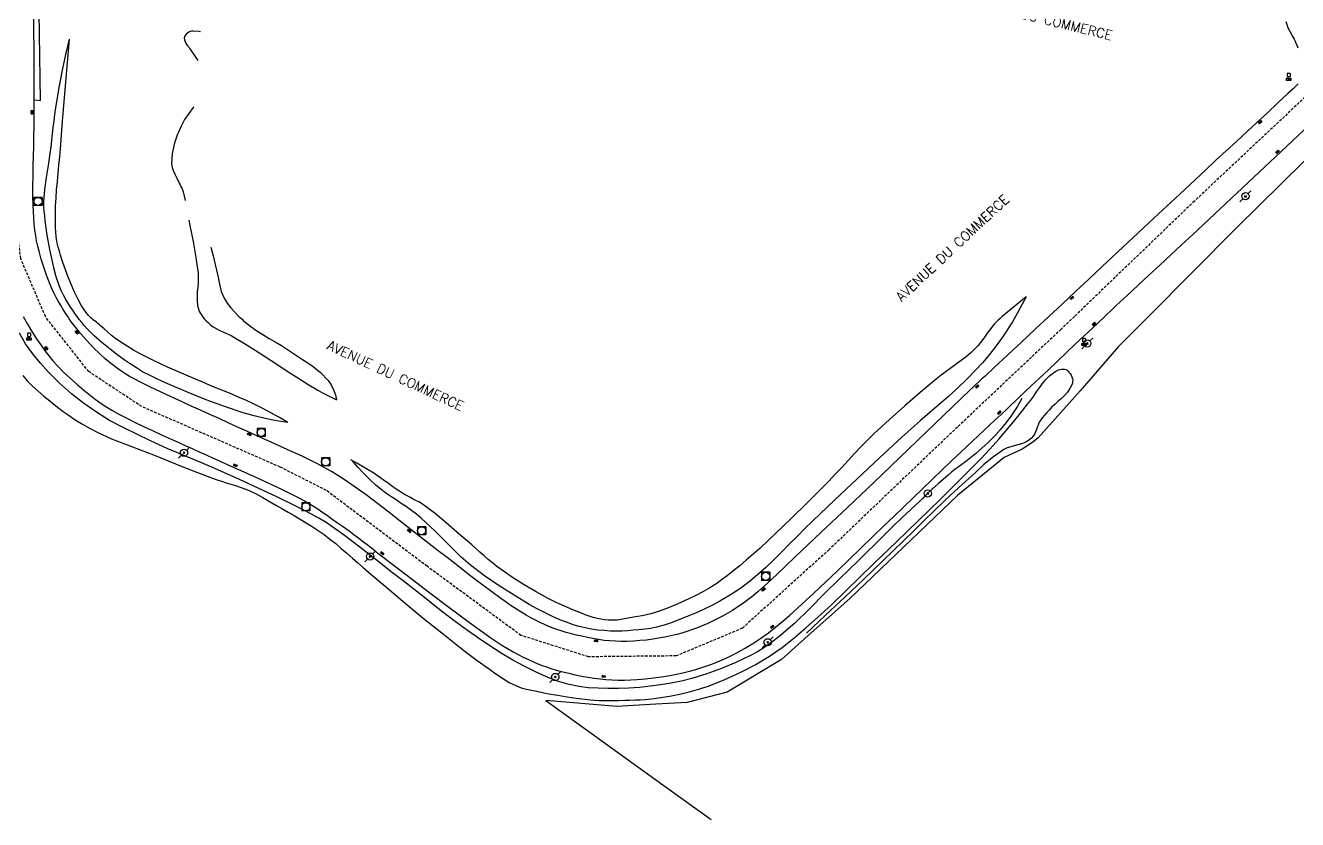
# Model space of a CAD drawing. Header units: millimetres. Extents: x 149000 to 150004, y 153000 to 154002.
# Drawn here: x 149384.4 to 149618.2, y 153578.5 to 153724.5 of the extents above; entities that cross this region are included whole.
import ezdxf

# ---------------------------------------------------------------- set-up
doc = ezdxf.new("R2010")
doc.units = ezdxf.units.MM
doc.linetypes.add('DASHED', pattern=[0.75, 0.5, -0.25])
doc.layers.get('0').update_dxf_attribs({"linetype": 'CONTINUOUS'})
for name, color, linetype in [('W0001', 6, 'DASHED'), ('W0008', 7, 'CONTINUOUS'), ('W0014', 7, 'CONTINUOUS'), ('W0211', 2, 'CONTINUOUS'), ('W0214', 2, 'CONTINUOUS'), ('W0330', 7, 'CONTINUOUS'), ('W0401', 7, 'CONTINUOUS'), ('W0420', 7, 'CONTINUOUS'), ('W0438', 7, 'CONTINUOUS'), ('W0473', 7, 'CONTINUOUS'), ('W0989', 7, 'CONTINUOUS')]:
    doc.layers.add(name, color=color, linetype=linetype)
doc.styles.get("Standard").update_dxf_attribs({"font": 'romans.shx', "width": 0.85})

# ---------------------------------------------------------------- blocks, each defined once
blk = doc.blocks.new('T401')
for p, q in [((-0.3, 0.3), (0, 0.3)), ((-0.3, -0.25), (-0.3, 0.3)), ((-0.3, 0.15), (0, 0.15)), ((-0.3, 0), (0, 0)), ((0, 0.3), (0, -0.25)), ((-0.3, -0.15), (0, -0.15)), ((-0.3, -0.25), (-0.3, -0.3)), ((-0.3, -0.3), (0, -0.3)), ((0, -0.3), (0, -0.25))]:
    blk.add_line(p, q)
blk = doc.blocks.new('T420')
for p, q in [((0.75, 0.75), (-0.75, 0.75)), ((-0.75, 0.75), (-0.75, -0.75)), ((0.75, 0.75), (0.75, -0.75)), ((0.75, -0.75), (-0.75, -0.75))]:
    blk.add_line(p, q)
blk.add_ellipse((0, 0), major_axis=(-0.53, 0.53), ratio=1, start_param=3.926991, end_param=10.210176)
blk = doc.blocks.new('T473')
for p, q in [((-0.166667, 0.166667), (0.166667, -0.166667)), ((-0.166667, -0.166667), (0.166667, 0.166667)), ((0.500001, 0.500001), (1.000002, 1.000002)), ((-1.000002, -1.000002), (-0.500001, -0.500001))]:
    blk.add_line(p, q)
blk.add_ellipse((0, 0), major_axis=(0.471405, 0.471405), ratio=1, start_param=5.4977871438, end_param=11.780972451)
blk = doc.blocks.new('T438')
for p, q in [((-0.4, 0.2), (0.4, 0.2)), ((-0.4, -0.2), (-0.4, 0.2)), ((0.15, 1.1), (-0.3, 1.1)), ((-0.3, 1.1), (-0.3, 0.5)), ((-0.3, 0.5), (0.15, 0.5)), ((0.3, 0.65), (0.3, 0.95)), ((0.4, 0.2), (0.4, -0.2))]:
    blk.add_line(p, q)
at = {"flags": 128}
for points in [[(-0.4, -0.2), (0.4, 0.2)], [(0.4, -0.2), (-0.4, -0.2)]]:
    blk.add_lwpolyline(points, dxfattribs=at)
for centre, major_axis, start_param, end_param in [((0.15, 0.95), (0.106, -0.106), 0.785398, 2.356194), ((0.15, 0.65), (0.106, 0.106), 3.926991, 5.497787)]:
    blk.add_ellipse(centre, major_axis=major_axis, ratio=1, start_param=start_param, end_param=end_param)

msp = doc.modelspace()

# ---------------------------------------------------------------- linework, layer by layer
at = {"layer": 'W0001'}
for points in [[(149388.13, 153671), (149383.58, 153681.64), (149382.68, 153688.79), (149382.38, 153713.19), (149382.25, 153738.13), (149382.18, 153768.61), (149382.5, 153792.81), (149385.13, 153799.8), (149393.19, 153804.35), (149410.19, 153801.02), (149440.36, 153792.32), (149473.13, 153782.72), (149518.06, 153770.36), (149557.33, 153759.19), (149602.5, 153746.36), (149618.8, 153740.95)], [(149626.67, 153718.03), (149599.22, 153692.23), (149577.16, 153671)], [(149577.16, 153671), (149574.71, 153668.65), (149555.67, 153650.67), (149532.11, 153628.15), (149516.15, 153613.67), (149504.02, 153608.59), (149487.9, 153608.42), (149475.48, 153612.36), (149458.23, 153625.07), (149439.74, 153639.01), (149431.26, 153643.31), (149405.85, 153654.42), (149396.07, 153660.87), (149388.18, 153670.88), (149388.13, 153671)]]:
    msp.add_lwpolyline(points, dxfattribs=at)
at = {"layer": 'W0008'}
for points in [[(149616.01, 153725.25), (149616.33, 153724.32), (149616.47, 153723.97), (149616.63, 153723.63), (149616.81, 153723.29), (149616.99, 153722.96), (149617.17, 153722.63), (149617.36, 153722.31), (149617.54, 153721.97), (149617.7, 153721.64), (149617.78, 153721.46), (149617.86, 153721.29), (149617.93, 153721.11), (149618, 153720.93), (149618.07, 153720.75), (149618.15, 153720.57), (149618.24, 153720.4)], [(149582.73, 153671), (149583.26, 153671.5), (149583.8, 153672.01), (149584.33, 153672.51), (149584.87, 153673.01), (149586.86, 153674.88), (149588.86, 153676.74), (149590.87, 153678.6), (149592.87, 153680.46), (149594.87, 153682.31), (149596.87, 153684.17), (149598.87, 153686.03), (149600.87, 153687.9), (149607.02, 153693.68), (149613.16, 153699.47), (149619.29, 153705.27), (149625.42, 153711.07), (149627.6, 153713.13), (149629.77, 153715.19), (149631.94, 153717.25), (149634.11, 153719.32)], [(149618.26, 153713.81), (149617.82, 153713.33), (149617.34, 153712.88), (149616.86, 153712.43), (149616.38, 153711.99), (149614.5, 153710.22), (149612.62, 153708.46), (149610.74, 153706.71), (149608.85, 153704.96), (149606.95, 153703.21), (149605.06, 153701.47), (149603.17, 153699.72), (149601.29, 153697.96), (149596.52, 153693.52), (149591.77, 153689.07), (149587.01, 153684.62), (149582.25, 153680.17), (149579.8, 153677.88), (149577.36, 153675.59), (149574.91, 153673.29), (149572.46, 153671)], [(149392.21, 153671), (149391.79, 153671.64), (149391.38, 153672.3), (149390.99, 153672.96), (149390.6, 153673.62), (149390.12, 153674.49), (149389.67, 153675.37), (149389.24, 153676.26), (149388.85, 153677.17), (149388.3, 153678.6), (149387.8, 153680.05), (149387.35, 153681.52), (149386.95, 153683), (149386.71, 153683.96), (149386.51, 153684.94), (149386.34, 153685.91), (149386.19, 153686.9), (149386.06, 153688.02), (149385.97, 153689.15), (149385.9, 153690.28), (149385.86, 153691.41), (149385.82, 153693.23), (149385.82, 153695.04), (149385.84, 153696.86), (149385.88, 153698.68), (149385.93, 153700.5), (149385.98, 153702.31), (149386.01, 153704.13), (149386.04, 153705.95), (149386.04, 153706.76), (149386.04, 153707.57), (149386.03, 153708.38), (149386.03, 153709.19)], [(149384.04, 153671), (149384.82, 153669.61), (149385.65, 153668.24), (149386.51, 153666.9), (149387.42, 153665.58), (149388.08, 153664.65), (149388.78, 153663.73), (149389.5, 153662.84), (149390.26, 153661.98), (149391.43, 153660.79), (149392.66, 153659.65), (149393.92, 153658.56), (149395.2, 153657.48), (149396.1, 153656.73), (149397.02, 153655.99), (149397.96, 153655.28), (149398.94, 153654.61), (149400.32, 153653.76), (149401.73, 153652.97), (149403.17, 153652.23), (149404.61, 153651.5), (149406.25, 153650.7), (149407.91, 153649.95), (149409.58, 153649.2), (149411.24, 153648.46), (149412.52, 153647.87), (149413.81, 153647.29), (149415.1, 153646.71), (149416.39, 153646.13), (149417.67, 153645.55), (149418.96, 153644.97), (149420.25, 153644.39), (149421.53, 153643.8), (149423.59, 153642.87), (149425.65, 153641.94), (149427.71, 153641), (149429.76, 153640.03), (149431.48, 153639.22), (149433.2, 153638.4), (149434.9, 153637.54), (149436.57, 153636.62), (149437.37, 153636.14), (149438.14, 153635.62), (149438.9, 153635.09), (149439.67, 153634.56), (149440.74, 153633.82), (149441.8, 153633.08), (149442.86, 153632.33), (149443.91, 153631.57), (149444.81, 153630.9), (149445.69, 153630.23), (149446.58, 153629.55), (149447.46, 153628.87), (149448.34, 153628.19), (149449.22, 153627.5), (149450.1, 153626.82), (149450.99, 153626.14), (149454.74, 153623.27), (149458.48, 153620.38), (149462.25, 153617.52), (149466.06, 153614.73), (149468.02, 153613.32), (149469.98, 153611.93), (149471.98, 153610.59), (149474.04, 153609.33), (149474.96, 153608.82), (149475.9, 153608.35), (149476.86, 153607.9), (149477.82, 153607.48), (149478.59, 153607.15), (149479.38, 153606.84), (149480.17, 153606.55), (149480.96, 153606.28), (149481.79, 153606.03), (149482.63, 153605.8), (149483.46, 153605.59), (149484.3, 153605.39), (149485.19, 153605.19), (149486.07, 153604.99), (149486.96, 153604.81), (149487.86, 153604.66), (149488.94, 153604.5), (149490.02, 153604.36), (149491.1, 153604.24), (149492.19, 153604.17), (149493.35, 153604.13), (149494.5, 153604.13), (149495.66, 153604.16), (149496.81, 153604.23), (149498.32, 153604.36), (149499.83, 153604.54), (149501.33, 153604.76), (149502.83, 153605.01), (149504.04, 153605.24), (149505.24, 153605.49), (149506.43, 153605.77), (149507.61, 153606.1), (149509.1, 153606.57), (149510.56, 153607.09), (149512.01, 153607.67), (149513.43, 153608.3), (149515.02, 153609.1), (149516.57, 153609.96), (149518.08, 153610.88), (149519.56, 153611.86), (149520.94, 153612.85), (149522.28, 153613.9), (149523.58, 153614.99), (149524.87, 153616.09), (149529.31, 153620.1), (149533.64, 153624.23), (149537.92, 153628.41), (149542.22, 153632.56), (149543.99, 153634.25), (149545.76, 153635.95), (149547.53, 153637.65), (149549.29, 153639.34), (149551.06, 153641.04), (149552.83, 153642.74), (149554.6, 153644.43), (149556.38, 153646.12), (149557.42, 153647.1), (149558.46, 153648.09), (149559.51, 153649.07), (149560.55, 153650.05), (149561.6, 153651.04), (149562.64, 153652.02), (149563.69, 153653), (149564.73, 153653.98), (149566.98, 153656.11), (149569.23, 153658.24), (149571.48, 153660.36), (149573.73, 153662.49), (149575.97, 153664.62), (149578.22, 153666.75), (149580.47, 153668.88), (149582.73, 153671)], [(149572.46, 153671), (149569.95, 153668.65), (149567.45, 153666.31), (149564.94, 153663.96), (149562.43, 153661.62), (149561.87, 153661.1), (149561.31, 153660.57), (149560.75, 153660.05), (149560.19, 153659.53), (149559.63, 153659.01), (149559.07, 153658.49), (149558.51, 153657.96), (149557.95, 153657.43), (149556.34, 153655.9), (149554.73, 153654.35), (149553.12, 153652.81), (149551.52, 153651.26), (149549.92, 153649.7), (149548.31, 153648.15), (149546.71, 153646.61), (149545.1, 153645.06), (149540.29, 153640.48), (149535.47, 153635.9), (149530.64, 153631.33), (149525.82, 153626.76), (149524.15, 153625.16), (149522.49, 153623.54), (149520.81, 153621.95), (149519.07, 153620.42), (149518.13, 153619.64), (149517.16, 153618.9), (149516.18, 153618.18), (149515.17, 153617.49), (149514.35, 153616.96), (149513.52, 153616.46), (149512.66, 153615.98), (149511.8, 153615.52), (149510.81, 153615.02), (149509.8, 153614.56), (149508.78, 153614.12), (149507.75, 153613.7), (149506.85, 153613.37), (149505.94, 153613.06), (149505.02, 153612.77), (149504.1, 153612.51), (149503.01, 153612.25), (149501.92, 153612.03), (149500.82, 153611.83), (149499.72, 153611.67), (149498.54, 153611.51), (149497.35, 153611.39), (149496.16, 153611.3), (149494.96, 153611.25), (149493.92, 153611.25), (149492.87, 153611.28), (149491.82, 153611.35), (149490.78, 153611.45), (149489.74, 153611.59), (149488.71, 153611.77), (149487.69, 153611.97), (149486.67, 153612.19), (149485.7, 153612.41), (149484.75, 153612.64), (149483.79, 153612.9), (149482.85, 153613.19), (149481.87, 153613.52), (149480.89, 153613.89), (149479.93, 153614.28), (149478.99, 153614.71), (149478.13, 153615.13), (149477.29, 153615.59), (149476.46, 153616.07), (149475.64, 153616.56), (149474.66, 153617.17), (149473.69, 153617.81), (149472.74, 153618.46), (149471.8, 153619.13), (149470.12, 153620.34), (149468.46, 153621.58), (149466.82, 153622.84), (149465.19, 153624.11), (149463.56, 153625.39), (149461.93, 153626.66), (149460.29, 153627.93), (149458.65, 153629.19), (149454.78, 153632.19), (149450.94, 153635.22), (149447.04, 153638.19), (149443.03, 153641.01), (149441.86, 153641.76), (149440.67, 153642.48), (149439.46, 153643.17), (149438.24, 153643.83), (149435.42, 153645.24), (149432.56, 153646.55), (149429.69, 153647.83), (149426.82, 153649.13), (149425.12, 153649.91), (149423.42, 153650.68), (149421.72, 153651.45), (149420.02, 153652.22), (149418.32, 153652.99), (149416.61, 153653.77), (149414.92, 153654.54), (149413.22, 153655.33), (149411.24, 153656.23), (149409.26, 153657.14), (149407.3, 153658.06), (149405.35, 153659.04), (149404.53, 153659.47), (149403.71, 153659.91), (149402.91, 153660.38), (149402.13, 153660.88), (149401.09, 153661.61), (149400.09, 153662.39), (149399.11, 153663.21), (149398.17, 153664.06), (149396.91, 153665.29), (149395.7, 153666.57), (149394.54, 153667.9), (149393.44, 153669.28), (149393.12, 153669.7), (149392.8, 153670.13), (149392.5, 153670.56), (149392.21, 153671)]]:
    msp.add_lwpolyline(points, dxfattribs=at)
at = {"layer": 'W0014'}
for points in [[(149386.03, 153709.17), (149386.04, 153712.81), (149386.04, 153716.46), (149386.03, 153720.1), (149386.01, 153723.74), (149386, 153725.65)], [(149387.19, 153710.74), (149387.13, 153714.8), (149387.07, 153718.87), (149387.03, 153722.93), (149387, 153726.99)], [(149386.03, 153710.82), (149387.19, 153710.74)]]:
    msp.add_lwpolyline(points, dxfattribs=at)
at = {"layer": 'W0211'}
for points in [[(149416.63, 153723.35), (149416.34, 153723.41), (149415.24, 153723.47), (149414.97, 153723.45), (149414.7, 153723.38), (149414.44, 153723.27), (149414.2, 153723.12), (149414, 153722.94), (149413.83, 153722.73), (149413.7, 153722.47), (149413.64, 153722.19), (149413.67, 153721.85), (149413.78, 153721.53), (149413.93, 153721.24), (149414.12, 153720.97), (149414.3, 153720.73), (149414.5, 153720.49), (149414.68, 153720.25), (149414.84, 153719.98), (149415.88, 153718.42), (149416.15, 153718.06)], [(149396.23, 153671), (149396.06, 153671.17), (149395.89, 153671.35), (149395.73, 153671.53), (149395.58, 153671.72), (149394.74, 153672.95), (149394.05, 153674.26), (149393.43, 153675.6), (149392.84, 153676.95), (149392.29, 153678.25), (149391.79, 153679.58), (149391.33, 153680.92), (149390.89, 153682.27), (149390.68, 153683.01), (149390.47, 153683.74), (149390.29, 153684.49), (149390.16, 153685.24), (149390.03, 153686.37), (149389.96, 153687.5), (149389.95, 153688.64), (149389.95, 153689.77), (149390, 153691.29), (149390.07, 153692.8), (149390.18, 153694.31), (149390.31, 153695.83), (149390.45, 153697.34), (149390.6, 153698.84), (149390.74, 153700.35), (149390.86, 153701.86), (149391.27, 153706.9), (149391.69, 153711.94), (149392.11, 153716.98), (149392.55, 153722.02)], [(149415.37, 153709.55), (149415.28, 153709.44), (149414.44, 153708.36), (149413.69, 153707.21), (149413.05, 153705.99), (149412.35, 153704.36), (149411.77, 153702.66), (149411.38, 153700.89), (149411.3, 153699.07), (149411.42, 153698.37), (149411.67, 153697.7), (149411.98, 153697.07), (149412.26, 153696.45), (149412.4, 153696.13), (149412.55, 153695.82), (149412.7, 153695.52), (149412.86, 153695.21), (149413.02, 153694.9), (149413.17, 153694.59), (149413.3, 153694.27), (149413.42, 153693.95), (149413.64, 153693.13), (149413.8, 153692.32)], [(149414.46, 153688.69), (149414.65, 153687.72), (149415.25, 153684.8), (149415.78, 153681.87), (149416.17, 153678.91), (149416.21, 153678.07), (149416.17, 153677.24), (149416.1, 153676.41), (149416.02, 153675.58), (149415.97, 153674.74), (149415.98, 153673.88), (149416.08, 153673.02), (149416.31, 153672.19), (149416.44, 153671.87), (149416.59, 153671.57), (149416.77, 153671.28), (149416.96, 153671)], [(149568.28, 153674.59), (149563.87, 153671)], [(149432.64, 153651.48), (149431.1, 153652.4), (149429.54, 153653.28), (149427.96, 153654.12), (149426.36, 153654.92), (149425.05, 153655.54), (149423.72, 153656.13), (149422.39, 153656.7), (149421.05, 153657.25), (149419.71, 153657.79), (149418.37, 153658.34), (149417.03, 153658.9), (149415.7, 153659.48), (149413.13, 153660.6), (149410.56, 153661.71), (149408, 153662.88), (149405.5, 153664.15), (149404.3, 153664.82), (149403.12, 153665.52), (149401.96, 153666.27), (149400.84, 153667.06), (149400.17, 153667.59), (149399.52, 153668.16), (149398.89, 153668.73), (149398.25, 153669.3), (149398, 153669.52), (149397.75, 153669.73), (149397.49, 153669.94), (149397.23, 153670.14), (149396.98, 153670.35), (149396.72, 153670.56), (149396.47, 153670.78), (149396.23, 153671)], [(149416.96, 153671), (149417.3, 153670.58), (149417.67, 153670.19), (149418.07, 153669.82), (149418.47, 153669.47), (149418.96, 153669.11), (149419.48, 153668.78), (149420.02, 153668.5), (149420.58, 153668.24), (149421.13, 153668), (149421.68, 153667.76), (149422.22, 153667.5), (149422.75, 153667.21), (149424.71, 153666.04), (149426.64, 153664.83), (149428.56, 153663.59), (149430.46, 153662.33), (149432.37, 153661.08), (149434.28, 153659.84), (149436.22, 153658.63), (149438.18, 153657.47), (149439.02, 153656.99), (149439.88, 153656.53), (149440.74, 153656.09), (149441.62, 153655.67)], [(149563.87, 153671), (149563.51, 153670.65), (149563.15, 153670.3), (149562.8, 153669.95), (149562.45, 153669.59), (149561.99, 153669.06), (149561.56, 153668.51), (149561.15, 153667.94), (149560.75, 153667.36), (149560.36, 153666.78), (149559.94, 153666.22), (149559.5, 153665.67), (149559.02, 153665.15), (149558.18, 153664.36), (149557.3, 153663.61), (149556.39, 153662.9), (149555.46, 153662.22), (149554.52, 153661.56), (149553.58, 153660.88), (149552.66, 153660.2), (149551.76, 153659.48), (149548.86, 153657.04), (149546, 153654.58), (149543.17, 153652.06), (149540.41, 153649.47), (149539.17, 153648.26), (149537.96, 153647.03), (149536.77, 153645.78), (149535.59, 153644.52), (149534.41, 153643.26), (149533.23, 153642), (149532.04, 153640.75), (149530.83, 153639.52), (149528.02, 153636.7), (149525.19, 153633.9), (149522.32, 153631.13), (149519.41, 153628.42), (149518.18, 153627.32), (149516.94, 153626.23), (149515.68, 153625.17), (149514.4, 153624.14), (149513.38, 153623.34), (149512.34, 153622.56), (149511.28, 153621.8), (149510.19, 153621.1), (149508.93, 153620.37), (149507.64, 153619.71), (149506.33, 153619.08), (149505.01, 153618.48), (149503.61, 153617.88), (149502.21, 153617.31), (149500.78, 153616.78), (149499.33, 153616.32), (149498.55, 153616.12), (149497.76, 153615.96), (149496.97, 153615.83), (149496.18, 153615.69), (149495.18, 153615.52), (149494.18, 153615.34), (149493.17, 153615.19), (149492.15, 153615.14), (149491.48, 153615.15), (149490.81, 153615.21), (149490.14, 153615.32), (149489.48, 153615.45), (149488.74, 153615.65), (149488.01, 153615.89), (149487.29, 153616.16), (149486.58, 153616.44), (149485.03, 153617.06), (149483.5, 153617.71), (149481.98, 153618.4), (149480.49, 153619.15), (149478.26, 153620.36), (149476.07, 153621.64), (149473.92, 153623), (149471.84, 153624.45), (149471.03, 153625.05), (149470.24, 153625.69), (149469.47, 153626.34), (149468.7, 153627.01), (149467.95, 153627.68), (149467.2, 153628.35), (149466.44, 153629.02), (149465.67, 153629.67), (149463.7, 153631.36), (149461.75, 153633.08), (149459.75, 153634.75), (149457.66, 153636.3), (149457.19, 153636.61), (149456.7, 153636.9), (149456.2, 153637.17), (149455.7, 153637.43), (149455.2, 153637.69), (149454.7, 153637.95), (149454.21, 153638.23), (149453.72, 153638.52), (149453.05, 153638.95), (149452.38, 153639.4), (149451.72, 153639.87), (149451.07, 153640.34), (149450.42, 153640.81), (149449.76, 153641.27), (149449.1, 153641.73), (149448.43, 153642.17), (149447.41, 153642.81), (149446.37, 153643.44), (149445.32, 153644.05), (149444.26, 153644.64)], [(149383.95, 153660.13), (149384.79, 153659.17), (149385.77, 153658.18), (149386.8, 153657.26), (149387.85, 153656.37), (149388.92, 153655.49), (149389.73, 153654.82), (149390.56, 153654.15), (149391.41, 153653.51), (149392.27, 153652.89), (149393.61, 153652.02), (149394.96, 153651.18), (149396.35, 153650.38), (149397.77, 153649.65), (149400.28, 153648.51), (149402.84, 153647.51), (149405.42, 153646.56), (149407.99, 153645.57), (149410.69, 153644.48), (149413.38, 153643.38), (149416.08, 153642.3), (149418.81, 153641.26), (149419.65, 153640.97), (149420.5, 153640.69), (149421.35, 153640.43), (149422.21, 153640.18), (149423.06, 153639.92), (149423.91, 153639.64), (149424.75, 153639.33), (149425.58, 153638.99), (149426.84, 153638.38), (149428.06, 153637.71), (149429.26, 153637), (149430.47, 153636.3), (149431.58, 153635.67), (149432.69, 153635.04), (149433.8, 153634.4), (149434.9, 153633.75), (149436.02, 153633.06), (149437.14, 153632.37), (149438.25, 153631.66), (149439.33, 153630.9), (149440.4, 153630.08), (149441.45, 153629.23), (149442.48, 153628.36), (149443.5, 153627.47), (149444.51, 153626.58), (149445.52, 153625.68), (149446.53, 153624.79), (149447.56, 153623.92), (149450.88, 153621.12), (149454.2, 153618.31), (149457.54, 153615.53), (149460.92, 153612.8), (149463.08, 153611.09), (149465.26, 153609.4), (149467.46, 153607.74), (149469.71, 153606.15), (149470.9, 153605.32), (149472.09, 153604.49), (149473.33, 153603.71), (149474.64, 153603.06), (149475.55, 153602.73), (149476.49, 153602.49), (149477.44, 153602.29), (149478.38, 153602.09), (149479.67, 153601.82), (149480.98, 153601.57), (149482.28, 153601.34), (149483.59, 153601.13), (149485.14, 153600.9), (149486.7, 153600.69), (149488.26, 153600.52), (149489.83, 153600.4), (149491.02, 153600.36), (149492.2, 153600.36), (149493.39, 153600.39), (149494.57, 153600.42), (149495.5, 153600.45), (149496.44, 153600.48), (149497.37, 153600.53), (149498.3, 153600.6), (149499.52, 153600.72), (149500.74, 153600.87), (149501.96, 153601.04), (149503.17, 153601.26), (149504.91, 153601.63), (149506.65, 153602.04), (149508.36, 153602.53), (149510.05, 153603.1), (149512.93, 153604.25), (149515.76, 153605.53), (149518.51, 153606.95), (149521.18, 153608.54), (149523.49, 153610.14), (149525.69, 153611.89), (149527.81, 153613.73), (149529.91, 153615.58), (149532.58, 153618.02), (149535.18, 153620.54), (149537.75, 153623.08), (149540.34, 153625.61), (149544.4, 153629.53), (149548.47, 153633.43), (149552.51, 153637.36), (149556.51, 153641.33), (149558.24, 153643.08), (149559.95, 153644.85), (149561.64, 153646.63), (149563.3, 153648.45), (149564.65, 153650.02), (149565.97, 153651.63), (149567.27, 153653.25), (149568.58, 153654.86), (149569.15, 153655.59), (149569.69, 153656.36), (149570.21, 153657.13), (149570.73, 153657.9), (149571.3, 153658.66), (149571.91, 153659.39), (149572.59, 153660.06), (149573.35, 153660.66), (149573.78, 153660.93), (149574.26, 153661.17), (149574.78, 153661.31), (149575.33, 153661.32), (149575.58, 153661.25), (149575.81, 153661.11), (149576, 153660.95), (149576.17, 153660.77), (149576.39, 153660.5), (149576.57, 153660.2), (149576.72, 153659.88), (149576.81, 153659.55), (149576.85, 153659.27), (149576.84, 153658.99), (149576.8, 153658.72), (149576.71, 153658.45), (149576.33, 153657.74), (149575.87, 153657.09), (149575.34, 153656.49), (149574.77, 153655.93), (149574.19, 153655.42), (149573.61, 153654.9), (149573.04, 153654.37), (149572.51, 153653.8), (149572.09, 153653.32), (149571.66, 153652.85), (149571.25, 153652.36), (149570.88, 153651.84), (149570.66, 153651.45), (149570.49, 153651.04), (149570.34, 153650.62), (149570.2, 153650.2), (149570.04, 153649.78), (149569.84, 153649.36), (149569.59, 153648.97), (149569.29, 153648.62), (149568.72, 153648.19), (149568.1, 153647.86), (149567.44, 153647.61), (149566.77, 153647.41), (149566.12, 153647.24), (149565.47, 153647.06), (149564.82, 153646.83), (149564.21, 153646.52), (149562.31, 153645.22), (149560.54, 153643.76), (149558.85, 153642.22), (149557.16, 153640.68), (149555.21, 153638.91), (149553.29, 153637.11), (149551.4, 153635.28), (149549.51, 153633.43), (149547.64, 153631.58), (149545.77, 153629.73), (149543.89, 153627.89), (149541.99, 153626.06), (149538.49, 153622.72), (149534.98, 153619.39), (149531.46, 153616.06), (149527.93, 153612.75)]]:
    msp.add_lwpolyline(points, dxfattribs=at)
at = {"layer": 'W0214'}
for points in [[(149393.93, 153671), (149393.53, 153671.57), (149393.14, 153672.14), (149392.75, 153672.72), (149392.38, 153673.3), (149391.89, 153674.12), (149391.43, 153674.95), (149391.01, 153675.8), (149390.65, 153676.68), (149390.1, 153678.31), (149389.66, 153679.98), (149389.29, 153681.65), (149388.94, 153683.33), (149388.68, 153684.65), (149388.45, 153685.98), (149388.25, 153687.31), (149388.08, 153688.64), (149387.99, 153689.5), (149387.91, 153690.37), (149387.85, 153691.24), (149387.85, 153692.11), (149388.02, 153694.34), (149388.33, 153696.56), (149388.69, 153698.77), (149389.01, 153700.98), (149389.16, 153702.17), (149389.29, 153703.37), (149389.42, 153704.57), (149389.56, 153705.77), (149389.7, 153706.97), (149389.84, 153708.16), (149390.01, 153709.36), (149390.19, 153710.55), (149390.7, 153713.43), (149391.26, 153716.31), (149391.88, 153719.17), (149392.55, 153722.02)], [(149418.52, 153683.77), (149418.86, 153682.43), (149419.57, 153679.51), (149419.83, 153678.23), (149420.08, 153676.92), (149420.43, 153675.62), (149420.95, 153674.39), (149421.52, 153673.45), (149422.18, 153672.58), (149422.91, 153671.77), (149423.68, 153671)], [(149568.28, 153674.59), (149566.37, 153671)], [(149432.64, 153651.48), (149430.57, 153651.82), (149428.51, 153652.25), (149426.47, 153652.74), (149424.45, 153653.31), (149421.04, 153654.43), (149417.67, 153655.68), (149414.34, 153657.04), (149411.03, 153658.44), (149409.75, 153658.99), (149408.47, 153659.57), (149407.22, 153660.19), (149405.98, 153660.85), (149404.83, 153661.54), (149403.7, 153662.27), (149402.59, 153663.04), (149401.51, 153663.84), (149400, 153665), (149398.51, 153666.2), (149397.08, 153667.47), (149395.72, 153668.82), (149395.25, 153669.34), (149394.79, 153669.88), (149394.35, 153670.44), (149393.93, 153671)], [(149423.68, 153671), (149423.96, 153670.74), (149424.24, 153670.48), (149424.53, 153670.23), (149424.82, 153669.98), (149425.85, 153669.14), (149426.94, 153668.37), (149428.07, 153667.66), (149429.21, 153666.98), (149430.36, 153666.32), (149431.5, 153665.65), (149432.62, 153664.95), (149433.72, 153664.21), (149435.37, 153663.09), (149437.05, 153661.97), (149438.67, 153660.71), (149440.07, 153659.22), (149440.61, 153658.41), (149441.06, 153657.54), (149441.4, 153656.62), (149441.62, 153655.67)], [(149566.37, 153671), (149565.79, 153670.04), (149565.2, 153669.08), (149564.59, 153668.14), (149563.96, 153667.21), (149562.79, 153665.6), (149561.56, 153664.03), (149560.27, 153662.51), (149558.93, 153661.04), (149557.33, 153659.41), (149555.69, 153657.84), (149554.01, 153656.31), (149552.3, 153654.81), (149550.58, 153653.32), (149548.86, 153651.84), (149547.16, 153650.34), (149545.47, 153648.81), (149541.36, 153644.98), (149537.26, 153641.14), (149533.17, 153637.28), (149529.09, 153633.41), (149527.64, 153632), (149526.21, 153630.57), (149524.79, 153629.12), (149523.38, 153627.68), (149521.94, 153626.25), (149520.48, 153624.85), (149518.97, 153623.49), (149517.41, 153622.2), (149516.11, 153621.22), (149514.78, 153620.31), (149513.4, 153619.46), (149512, 153618.65), (149510.54, 153617.87), (149509.05, 153617.15), (149507.54, 153616.47), (149506.01, 153615.83), (149504.63, 153615.27), (149503.24, 153614.73), (149501.82, 153614.25), (149500.38, 153613.86), (149499.31, 153613.65), (149498.24, 153613.5), (149497.16, 153613.39), (149496.08, 153613.3), (149495.04, 153613.22), (149494, 153613.16), (149492.95, 153613.13), (149491.91, 153613.15), (149490.75, 153613.23), (149489.58, 153613.34), (149488.43, 153613.5), (149487.28, 153613.73), (149486.18, 153614), (149485.09, 153614.33), (149484.02, 153614.71), (149482.96, 153615.12), (149481.43, 153615.77), (149479.93, 153616.49), (149478.45, 153617.25), (149477, 153618.07), (149474.21, 153619.73), (149471.48, 153621.47), (149468.81, 153623.31), (149466.23, 153625.28), (149465.36, 153626.01), (149464.52, 153626.76), (149463.71, 153627.54), (149462.9, 153628.34), (149462.11, 153629.14), (149461.32, 153629.94), (149460.52, 153630.74), (149459.7, 153631.52), (149458.86, 153632.31), (149458.02, 153633.11), (149457.16, 153633.9), (149456.28, 153634.65), (149455.38, 153635.35), (149454.45, 153636.01), (149453.5, 153636.64), (149452.55, 153637.26), (149451.6, 153637.89), (149450.66, 153638.54), (149449.74, 153639.22), (149448.86, 153639.95), (149447.7, 153641), (149446.59, 153642.11), (149445.53, 153643.27), (149444.54, 153644.48)], [(149567.52, 153655.93), (149566.63, 153654.41), (149565.68, 153652.94), (149564.65, 153651.52), (149563.55, 153650.15), (149562.48, 153648.98), (149561.36, 153647.87), (149560.19, 153646.8), (149559.01, 153645.77), (149558.39, 153645.25), (149557.77, 153644.76), (149557.13, 153644.27), (149556.49, 153643.8), (149555.85, 153643.33), (149555.21, 153642.85), (149554.58, 153642.36), (149553.97, 153641.85), (149552.22, 153640.31), (149550.51, 153638.73), (149548.83, 153637.13), (149547.14, 153635.53), (149545.49, 153633.95), (149543.84, 153632.36), (149542.2, 153630.76), (149540.56, 153629.16), (149538.93, 153627.55), (149537.29, 153625.95), (149535.65, 153624.35), (149534.01, 153622.76), (149531.28, 153620.05), (149528.57, 153617.29), (149525.8, 153614.6), (149522.87, 153612.08), (149521.6, 153611.11), (149520.29, 153610.2), (149518.94, 153609.35), (149517.54, 153608.58), (149514.96, 153607.35), (149512.31, 153606.26), (149509.62, 153605.3), (149506.89, 153604.46), (149505, 153603.97), (149503.08, 153603.58), (149501.15, 153603.26), (149499.21, 153603), (149497.28, 153602.79), (149495.33, 153602.65), (149493.38, 153602.58), (149491.43, 153602.58), (149489.65, 153602.64), (149487.87, 153602.74), (149486.1, 153602.94), (149484.35, 153603.3), (149482.23, 153603.94), (149480.17, 153604.75), (149478.17, 153605.67), (149476.2, 153606.65), (149474, 153607.83), (149471.86, 153609.1), (149469.76, 153610.44), (149467.69, 153611.83), (149465.65, 153613.25), (149463.65, 153614.72), (149461.66, 153616.23), (149459.7, 153617.76), (149457.75, 153619.3), (149455.79, 153620.84), (149453.84, 153622.38), (149451.86, 153623.89), (149448.86, 153626.23), (149445.88, 153628.6), (149442.85, 153630.92), (149439.72, 153633.09), (149438.33, 153633.93), (149436.91, 153634.71), (149435.47, 153635.45), (149434.02, 153636.18), (149430.63, 153637.85), (149427.21, 153639.45), (149423.77, 153641.02), (149420.32, 153642.57), (149418.72, 153643.28), (149417.1, 153643.97), (149415.49, 153644.64), (149413.87, 153645.32), (149412.25, 153646), (149410.64, 153646.69), (149409.04, 153647.4), (149407.45, 153648.14), (149404.91, 153649.35), (149402.38, 153650.58), (149399.89, 153651.9), (149397.49, 153653.38), (149395.14, 153655.04), (149392.89, 153656.81), (149390.73, 153658.72), (149388.69, 153660.74), (149387.19, 153662.41), (149385.78, 153664.16), (149384.49, 153665.99), (149383.33, 153667.92)], [(149570.5, 153648.67), (149578.23, 153657.35)], [(149570.5, 153648.67), (149569.56, 153647.87), (149567.55, 153646.62), (149564.24, 153645.09), (149555.78, 153638.16), (149535.87, 153619.11)], [(149528.28, 153612.32), (149535.87, 153619.11)]]:
    msp.add_lwpolyline(points, dxfattribs=at)
at = {"layer": 'W0330'}
for points in [[(149627.67, 153707.74), (149606.95, 153687.29), (149590.79, 153671)], [(149590.79, 153671), (149585.29, 153665.46), (149578.23, 153657.35)], [(149528.28, 153612.32), (149523.36, 153607.9)], [(149523.36, 153607.9), (149513.39, 153601.9), (149506.01, 153600.01), (149500.29, 153599.71), (149493.09, 153599.31), (149480.08, 153600.4), (149501.57, 153584.89), (149510.42, 153578.49)]]:
    msp.add_lwpolyline(points, dxfattribs=at)

# ---------------------------------------------------------------- block references
at = {"layer": 'W0401'}
for p, rotation in [((149385.81, 153708.57), 0.3615528759911258), ((149611.21, 153706.86), 132.8482485087242), ((149614.57, 153701.15), 313.3877633300307), ((149576.61, 153674.53), 133.1179999998047), ((149580.86, 153669.53), 313.3113300981237), ((149394, 153668.21), 39.1827088729428), ((149388.13, 153665.03), 215.8861094186142), ((149559.21, 153658.22), 133.1342695104077), ((149563.44, 153653.2), 313.2589630377572), ((149425.67, 153649.47), 65.39369641665013), ((149422.93, 153643.49), 245.6424910661242), ((149455.08, 153631.7), 51.90781574954011), ((149449.9, 153627.36), 232.3372620723718), ((149519.97, 153620.94), 131.3062513413238), ((149521.73, 153613.8), 308.5094851304567), ((149489.34, 153611.5), 80.48592829352043), ((149490.66, 153604.68), 264.1870762099233)]:
    msp.add_blockref('T401', p, dxfattribs=dict(at, rotation=rotation))
at = {"layer": 'W0420'}
for p in [(149386.76, 153692.16), (149427.77, 153649.68), (149439.61, 153644.27), (149435.97, 153636), (149457.23, 153631.6), (149520.46, 153623.22)]:
    msp.add_blockref('T420', p, dxfattribs=at)
at = {"layer": 'W0438'}
for p in [(149616.56, 153714.61), (149385.11, 153666.85), (149578.96, 153665.84)]:
    msp.add_blockref('T438', p, dxfattribs=at)
at = {"layer": 'W0473'}
for p in [(149608.59, 153693.11), (149579.53, 153666.04), (149413.58, 153645.95), (149550.23, 153638.47), (149447.78, 153626.89), (149520.81, 153611.09), (149481.8, 153604.71)]:
    msp.add_blockref('T473', p, dxfattribs=at)

# ---------------------------------------------------------------- texts
at = {"layer": 'W0989'}
for rotation, p in [(346.3235, (149557.38, 153728.25)), (43.0817, (149545.39, 153673.64)), (335.1273, (149439.68, 153665.07))]:
    msp.add_text('AVENUE DU COMMERCE   ', height=1.75, rotation=rotation, dxfattribs=at).set_placement(p)

doc.saveas('drawing.dxf')
